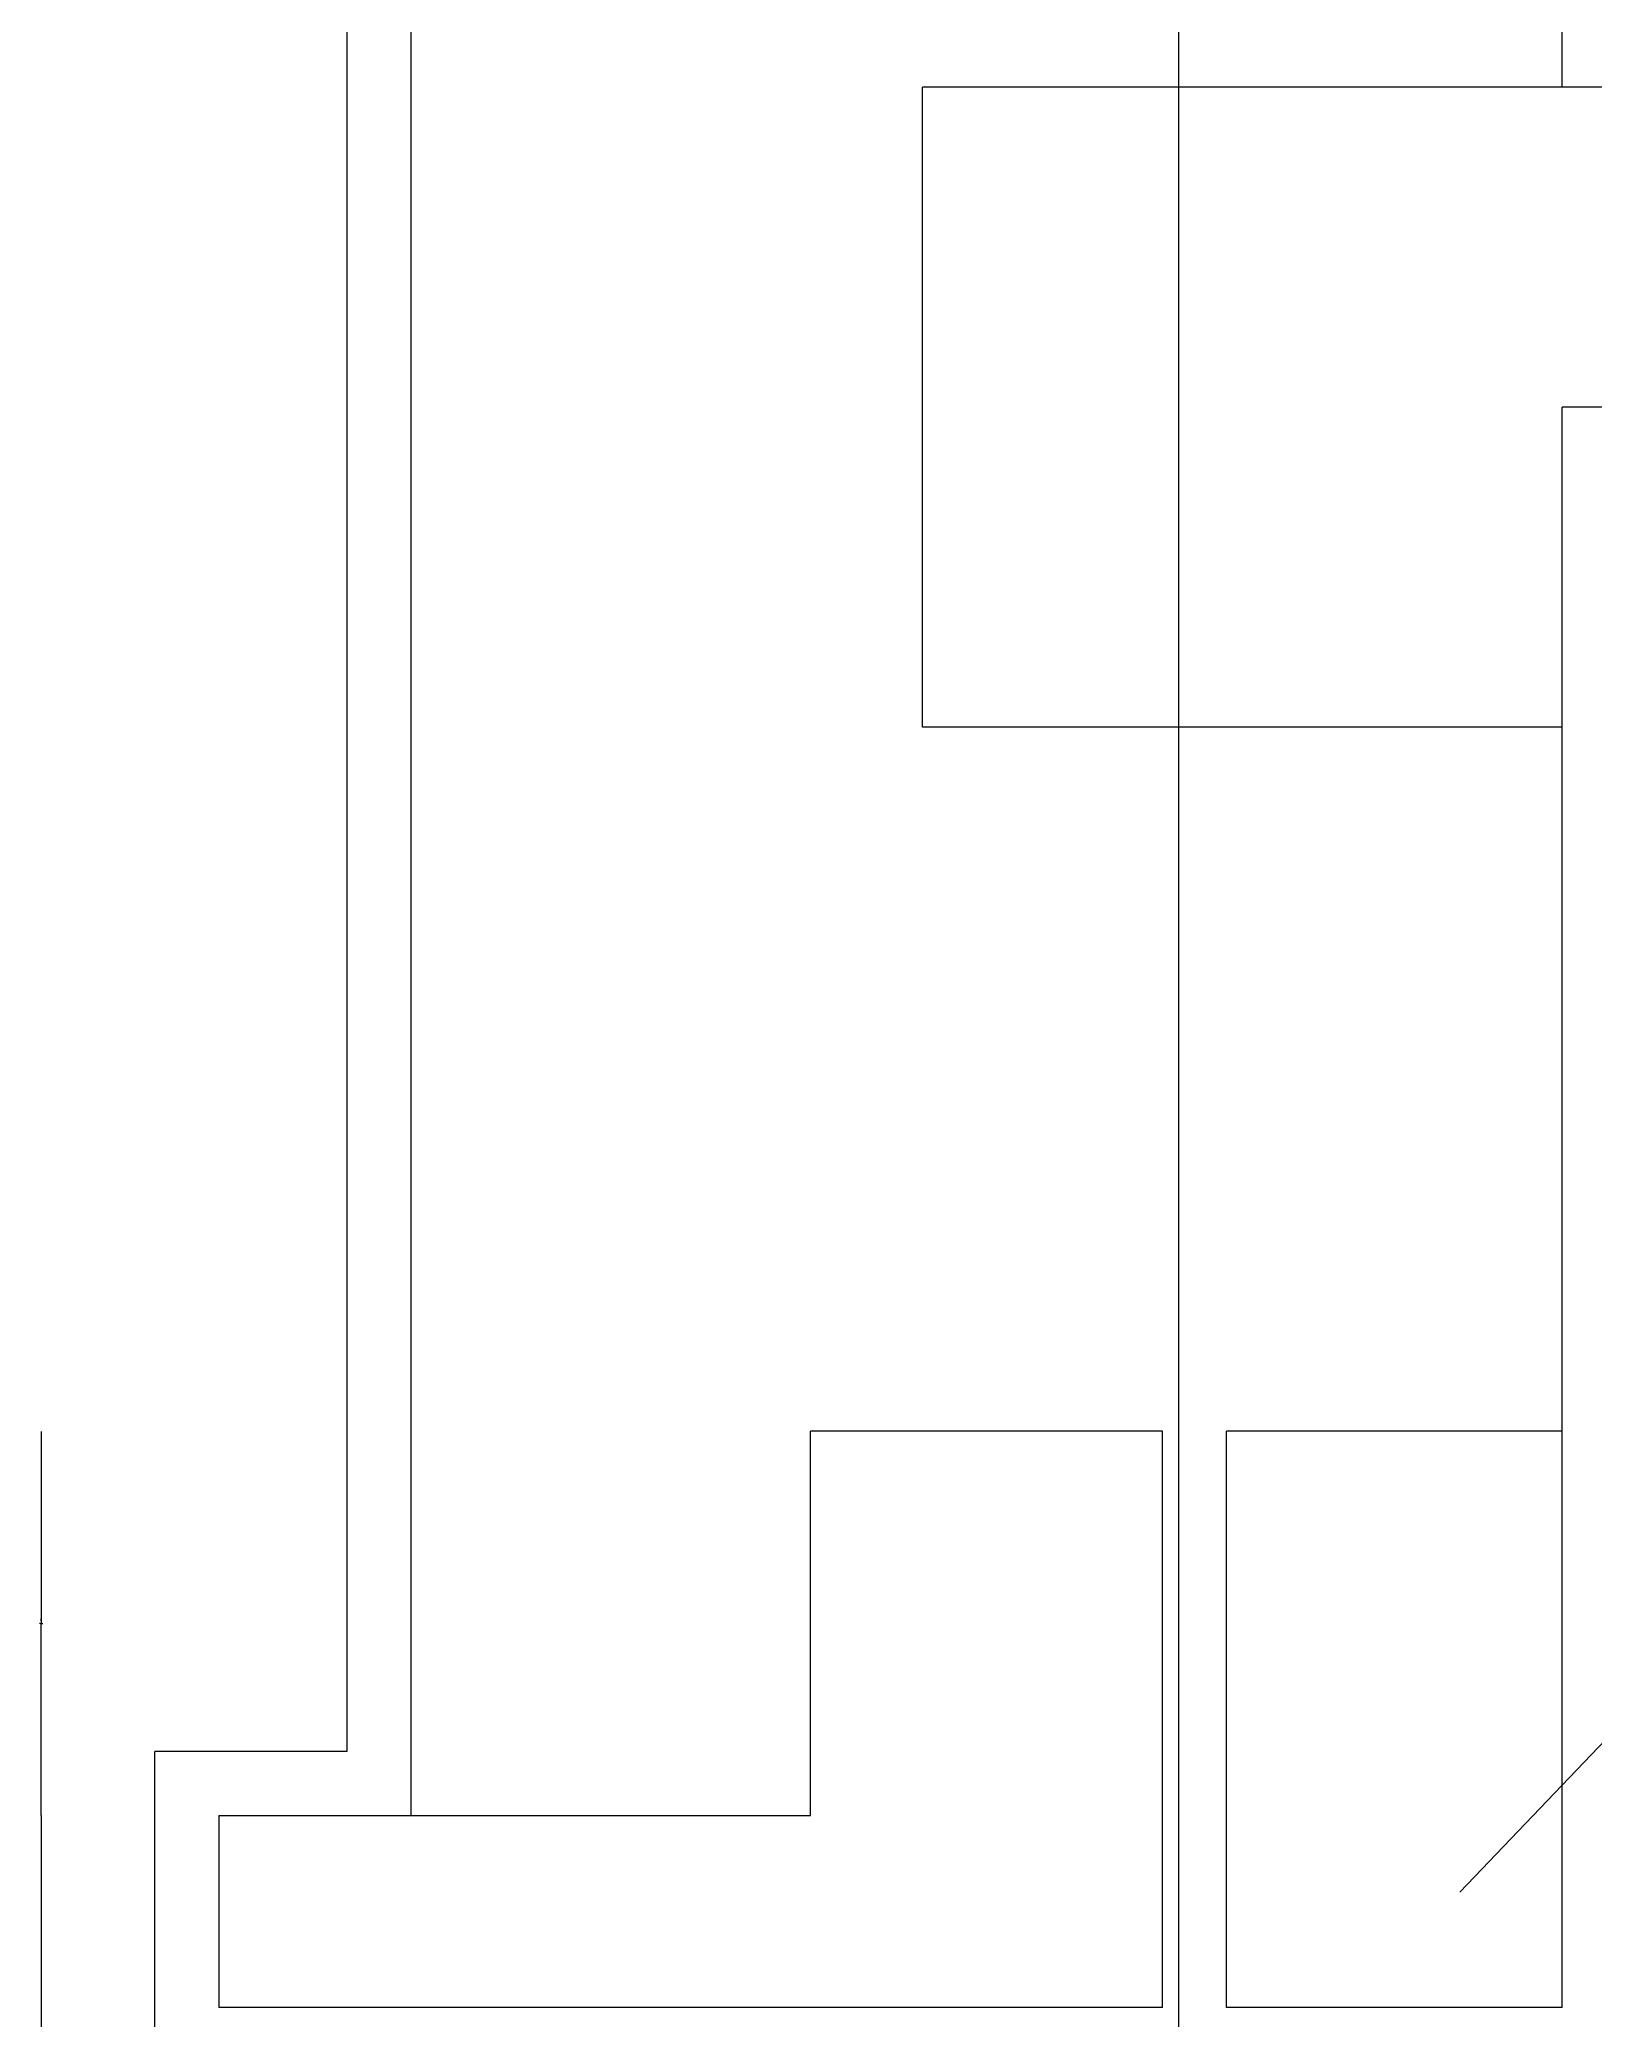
# Model space of a CAD drawing. Header units: metres. Extents: x 6758 to 8857, y -1174 to 2691.
# Drawn here: x 7082 to 7568, y 1454 to 2073 of the extents above; entities that cross this region are included whole.
import ezdxf

# ---------------------------------------------------------------- set-up
doc = ezdxf.new("R2010")
doc.units = ezdxf.units.M
for name, color, linetype in [('DOTE', 1, 'Continuous'), ('PUB_DIM', 3, 'Continuous'), ('S_SURFACE', 6, 'Continuous'), ('WALL', 255, 'Continuous')]:
    doc.layers.add(name, color=color, linetype=linetype)
doc.dimstyles.get("Standard").update_dxf_attribs({"dimtxt": 2.5, "dimasz": 2.5, "dimexe": 1.25, "dimexo": 0.625, "dimtad": 1, "dimcen": 2.5, "dimazin": 3, "dimtfac": 1, "dimtmove": 0, "dimatfit": 3})

# ---------------------------------------------------------------- blocks, each defined once
blk = doc.blocks.new('*D7')
for p, q in [((7082.76, 1637.82), (7082.76, 1577.85)), ((7082.51, 1577.85), (7082.26, 1577.85)), ((7082.76, 1517.88), (7082.76, 1577.85)), ((7082.76, 1577.85), (7082.76, 1577.85)), ((7083.01, 1577.85), (7083.26, 1577.85))]:
    blk.add_line(p, q)
at = {"layer": 'Defpoints'}
for p in [(7082.76, 1637.82), (7082.76, 1577.85), (7082.76, 1517.88)]:
    blk.add_point(p, dxfattribs=at)
at = {"layer": 'PUB_DIM', "insert": (7082.76, 1578.975), "char_height": 1, "attachment_point": 5}
blk.add_mtext('0', dxfattribs=at)
blk = doc.blocks.new('*D8')
for p, q in [((7082.76, 1517.88), (7082.76, 1412.79)), ((7082.76, 1457.82), (7082.76, 1412.79)), ((7082.51, 1412.79), (7082.26, 1412.79)), ((7082.76, 1412.79), (7082.76, 1412.79)), ((7083.01, 1412.79), (7083.26, 1412.79))]:
    blk.add_line(p, q)
at = {"layer": 'Defpoints'}
for p in [(7082.76, 1517.88), (7082.76, 1457.82), (7082.76, 1412.79)]:
    blk.add_point(p, dxfattribs=at)
at = {"layer": 'PUB_DIM', "insert": (7082.76, 1413.915), "char_height": 1, "attachment_point": 5}
blk.add_mtext('0', dxfattribs=at)

msp = doc.modelspace()

# ---------------------------------------------------------------- linework, layer by layer
at = {"layer": 'DOTE'}
msp.add_line((7438.29, 2504.99), (7438.29, -1173.65), dxfattribs=at)
at = {"layer": 'PUB_DIM'}
msp.add_lwpolyline([(7526.27, 1493.85), (7658.51, 1632.15), (8150.83, 1632.15)], dxfattribs=at)
at = {"layer": 'S_SURFACE'}
for p, q in [((7178.29, 2452.93), (7178.29, 1537.88)), ((7178.29, 1537.88), (7118.29, 1537.88)), ((7118.29, 926.67), (7118.29, 1537.88))]:
    msp.add_line(p, q, dxfattribs=at)
at = {"layer": 'WALL'}
for p, q in [((7198.29, 2452.93), (7198.29, 1517.88)), ((7558.29, 2057.88), (7558.29, 2452.93)), ((7358.29, 1857.88), (7358.29, 2057.88)), ((8394.93, 2057.88), (7358.29, 2057.88)), ((8394.93, 1957.88), (7558.29, 1957.88)), ((7558.29, 1457.88), (7558.29, 1957.88)), ((7558.29, 1857.88), (7358.29, 1857.88)), ((7323.29, 1517.88), (7323.29, 1637.88)), ((7433.29, 1637.88), (7323.29, 1637.88)), ((7433.29, 1457.88), (7433.29, 1637.88)), ((7453.29, 1457.88), (7453.29, 1637.88)), ((7558.29, 1637.88), (7453.29, 1637.88)), ((7138.29, 1517.88), (7323.29, 1517.88)), ((7138.29, 1517.88), (7138.29, 1457.88)), ((7433.29, 1457.88), (7138.29, 1457.88)), ((7558.29, 1457.88), (7453.29, 1457.88))]:
    msp.add_line(p, q, dxfattribs=at)

# ---------------------------------------------------------------- dimensions: what is measured, and where the dimension line sits
at = {"layer": 'PUB_DIM'}
for base, p1, p2, picture, middle in [((7082.76, 1577.85), (7082.76, 1637.82), (7082.76, 1517.88), '*D7', (7082.76, 1578.975)), ((7082.76, 1412.79), (7082.76, 1517.88), (7082.76, 1457.82), '*D8', (7082.76, 1413.915))]:
    dim = msp.add_linear_dim(base=base, p1=p1, p2=p2, dimstyle='Standard', dxfattribs=at)
    dim.commit()
    dim.dimension.update_dxf_attribs({"geometry": picture, "text_midpoint": middle})

doc.saveas('drawing.dxf')
